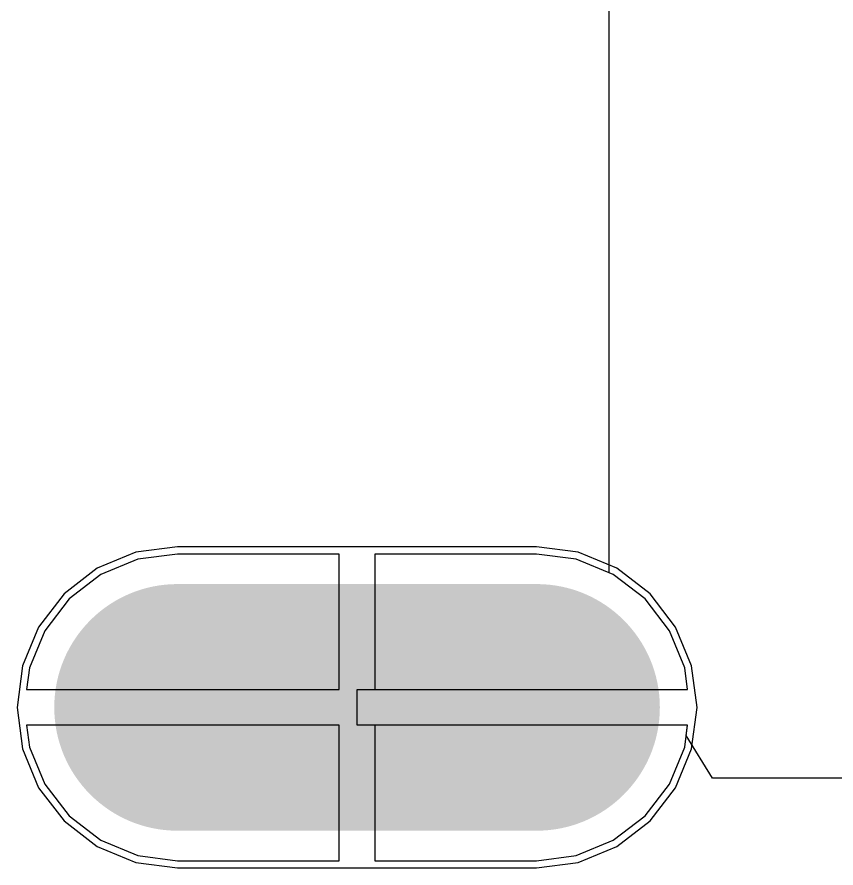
# Model space of a CAD drawing. Header units: inches. Extents: x -0.01 to 3.94, y -0.06 to 4.68.
# Drawn here: x 3.2449 to 3.4739, y 0.371 to 0.6088 of the extents above; entities that cross this region are included whole.
import ezdxf

# ---------------------------------------------------------------- set-up
doc = ezdxf.new("R2010")
doc.units = ezdxf.units.IN
doc.header["$MEASUREMENT"] = 0
for name, color, linetype in [('Bottom Layer', 5, 'Continuous'), ('Bottom Solder', 6, 'Continuous'), ('Int1 -GND)', 16, 'Continuous'), ('Int2 -PWR)', 76, 'Continuous'), ('Multi-Layer', 9, 'Continuous'), ('Pad Holes', 156, 'Continuous'), ('Top Layer', 1, 'Continuous'), ('Top Solder', 216, 'Continuous')]:
    doc.layers.add(name, color=color, linetype=linetype)

# ---------------------------------------------------------------- blocks, each defined once
blk = doc.blocks.new('F0972D8A_C5C0_4A84_836D_A9666EE65C2D_556')
at = {"layer": 'Bottom Layer'}
h = blk.add_hatch(color=5, dxfattribs=at)
edge = h.paths.add_edge_path()
edge.add_arc((-0.2440939, -0.05019675), 0.0324803, 180, 360)
edge.add_line((-0.2116136, -0.05019675), (-0.2116136, 0.05019695))
edge.add_arc((-0.2440939, 0.05019695), 0.0324803, 0, 180)
edge.add_line((-0.2765742, 0.05019695), (-0.2765742, -0.05019675))
at = {"layer": 'Bottom Solder'}
h = blk.add_hatch(color=6, dxfattribs=at)
edge = h.paths.add_edge_path()
edge.add_arc((-0.2440939, -0.05019675), 0.0344488, 180, 360)
edge.add_line((-0.2096451, -0.05019675), (-0.2096451, 0.05019695))
edge.add_arc((-0.2440939, 0.05019695), 0.0344488, 0, 180)
edge.add_line((-0.2785427, 0.05019695), (-0.2785427, -0.05019675))
at = {"layer": 'Int1 -GND)'}
h = blk.add_hatch(color=7, dxfattribs=at)
edge = h.paths.add_edge_path()
edge.add_arc((-0.2440939, -0.05019675), 0.0324803, 180, 360)
edge.add_line((-0.2116136, -0.05019675), (-0.2116136, 0.05019695))
edge.add_arc((-0.2440939, 0.05019695), 0.0324803, 0, 180)
edge.add_line((-0.2765742, 0.05019695), (-0.2765742, -0.05019675))
at = {"layer": 'Int2 -PWR)'}
h = blk.add_hatch(color=7, dxfattribs=at)
edge = h.paths.add_edge_path()
edge.add_arc((-0.2440939, -0.05019675), 0.0324803, 180, 360)
edge.add_line((-0.2116136, -0.05019675), (-0.2116136, 0.05019695))
edge.add_arc((-0.2440939, 0.05019695), 0.0324803, 0, 180)
edge.add_line((-0.2765742, 0.05019695), (-0.2765742, -0.05019675))
at = {"layer": 'Multi-Layer'}
h = blk.add_hatch(color=9, dxfattribs=at)
edge = h.paths.add_edge_path()
edge.add_arc((-0.2440939, -0.05019675), 0.0324803, 180, 360)
edge.add_line((-0.2116136, -0.05019675), (-0.2116136, 0.05019695))
edge.add_arc((-0.2440939, 0.05019695), 0.0324803, 0, 180)
edge.add_line((-0.2765742, 0.05019695), (-0.2765742, -0.05019675))
at = {"layer": 'Pad Holes'}
h = blk.add_hatch(color=7, dxfattribs=at)
edge = h.paths.add_edge_path()
edge.add_arc((-0.2440939, -0.0501968), 0.015748, 180, 360)
edge.add_line((-0.2283459, -0.0501968), (-0.2283459, 0.05019700000000001))
edge.add_arc((-0.2440939, 0.050197), 0.015748, 0, 180)
edge.add_line((-0.2598419, 0.050197), (-0.2598419, -0.05019680000000001))
at = {"layer": 'Top Layer'}
h = blk.add_hatch(color=1, dxfattribs=at)
edge = h.paths.add_edge_path()
edge.add_arc((-0.2440939, -0.05019675), 0.0324803, 180, 360)
edge.add_line((-0.2116136, -0.05019675), (-0.2116136, 0.05019695))
edge.add_arc((-0.2440939, 0.05019695), 0.0324803, 0, 180)
edge.add_line((-0.2765742, 0.05019695), (-0.2765742, -0.05019675))
at = {"layer": 'Top Solder'}
h = blk.add_hatch(color=216, dxfattribs=at)
edge = h.paths.add_edge_path()
edge.add_arc((-0.2440939, -0.05019675), 0.0344488, 180, 360)
edge.add_line((-0.2096451, -0.05019675), (-0.2096451, 0.05019695))
edge.add_arc((-0.2440939, 0.05019695), 0.0344488, 0, 180)
edge.add_line((-0.2785427, 0.05019695), (-0.2785427, -0.05019675))

msp = doc.modelspace()

# ---------------------------------------------------------------- linework, layer by layer
at = {"layer": 'Int1 -GND)'}
for p, q in [((3.2787135, 0.457293), (3.2683797, 0.4530126)), ((3.2898031, 0.458753), (3.2787135, 0.457293)), ((3.3349999, 0.458753), (3.2898031, 0.458753)), ((3.3349999, 0.4209061), (3.3349999, 0.458753)), ((3.3901967, 0.458753), (3.3449999, 0.458753)), ((3.3449999, 0.458753), (3.3449999, 0.4209061)), ((3.4012863, 0.457293), (3.3901967, 0.458753)), ((3.4116201, 0.4530126), (3.4012863, 0.457293)), ((3.2683797, 0.4530126), (3.2595058, 0.4462034)), ((3.420494, 0.4462034), (3.4116201, 0.4530126)), ((3.2595058, 0.4462034), (3.2526966, 0.4373295)), ((3.4273032, 0.4373295), (3.420494, 0.4462034)), ((3.2526966, 0.4373295), (3.2484162, 0.4269957)), ((3.4315836, 0.4269957), (3.4273032, 0.4373295)), ((3.2484162, 0.4269957), (3.2476145, 0.4209061)), ((3.4323853, 0.4209061), (3.4315836, 0.4269957)), ((3.2476145, 0.4209061), (3.3349999, 0.4209061)), ((3.3449999, 0.4209061), (3.4323853, 0.4209061)), ((3.3349999, 0.4109061), (3.2476145, 0.4109061)), ((3.2476145, 0.4109061), (3.2484162, 0.4048165)), ((3.3349999, 0.3730592), (3.3349999, 0.4109061)), ((3.4323853, 0.4109061), (3.3449999, 0.4109061)), ((3.3449999, 0.4109061), (3.3449999, 0.3730592)), ((3.4315836, 0.4048165), (3.4323853, 0.4109061)), ((3.2484162, 0.4048165), (3.2526966, 0.3944827)), ((3.4273032, 0.3944827), (3.4315836, 0.4048165)), ((3.2526966, 0.3944827), (3.2595058, 0.3856088)), ((3.420494, 0.3856088), (3.4273032, 0.3944827)), ((3.2595058, 0.3856088), (3.2683797, 0.3787996)), ((3.4116201, 0.3787996), (3.420494, 0.3856088)), ((3.2683797, 0.3787996), (3.2787135, 0.3745192)), ((3.4012863, 0.3745192), (3.4116201, 0.3787996)), ((3.2787135, 0.3745192), (3.2898031, 0.3730592)), ((3.3901967, 0.3730592), (3.4012863, 0.3745192)), ((3.2898031, 0.3730592), (3.3349999, 0.3730592)), ((3.3449999, 0.3730592), (3.3901967, 0.3730592))]:
    msp.add_line(p, q, dxfattribs=at)
at = {"layer": 'Int2 -PWR)'}
for p, q in [((3.2781914, 0.4592415), (3.2673711, 0.4547596)), ((3.2898031, 0.4607702), (3.2781914, 0.4592415)), ((3.3901967, 0.4607702), (3.2898031, 0.4607702)), ((3.4018084, 0.4592415), (3.3901967, 0.4607702)), ((3.4126287, 0.4547596), (3.4018084, 0.4592415)), ((3.2673711, 0.4547596), (3.2580794, 0.4476298)), ((3.4219204, 0.4476298), (3.4126287, 0.4547596)), ((3.2580794, 0.4476298), (3.2509496, 0.4383381)), ((3.4290502, 0.4383381), (3.4219204, 0.4476298)), ((3.2509496, 0.4383381), (3.2464677, 0.4275178)), ((3.4335321, 0.4275178), (3.4290502, 0.4383381)), ((3.2464677, 0.4275178), (3.244939, 0.4159061)), ((3.4350608, 0.4159061), (3.4335321, 0.4275178)), ((3.244939, 0.4159061), (3.2464677, 0.4042944)), ((3.4335321, 0.4042944), (3.4350608, 0.4159061)), ((3.2464677, 0.4042944), (3.2509496, 0.3934741)), ((3.4290502, 0.3934741), (3.4335321, 0.4042944)), ((3.2509496, 0.3934741), (3.2580794, 0.3841824)), ((3.4219204, 0.3841824), (3.4290502, 0.3934741)), ((3.2580794, 0.3841824), (3.2673711, 0.3770526)), ((3.4126287, 0.3770526), (3.4219204, 0.3841824)), ((3.2673711, 0.3770526), (3.2781914, 0.3725707)), ((3.4018084, 0.3725707), (3.4126287, 0.3770526)), ((3.2781914, 0.3725707), (3.2898031, 0.371042)), ((3.2898031, 0.371042), (3.3901967, 0.371042)), ((3.3901967, 0.371042), (3.4018084, 0.3725707))]:
    msp.add_line(p, q, dxfattribs=at)
at = {"layer": 'Top Layer'}
for p, q in [((3.4104408, 0.4535011), (3.4104408, 0.6247544)), ((3.4116201, 0.4530126), (3.4104408, 0.4535011)), ((3.420494, 0.4462034), (3.4116201, 0.4530126)), ((3.4273032, 0.4373295), (3.420494, 0.4462034)), ((3.4315836, 0.4269957), (3.4273032, 0.4373295)), ((3.4323853, 0.4209061), (3.4315836, 0.4269957)), ((3.3399999, 0.4109061), (3.3399999, 0.4209061)), ((3.3399999, 0.4209061), (3.4323853, 0.4209061)), ((3.4323853, 0.4109061), (3.3399999, 0.4109061)), ((3.4320151, 0.408094), (3.4323853, 0.4109061)), ((3.4393493, 0.3960939), (3.4320151, 0.408094)), ((3.6204408, 0.3960939), (3.4393493, 0.3960939))]:
    msp.add_line(p, q, dxfattribs=at)

# ---------------------------------------------------------------- block references
at = {"rotation": 90}
msp.add_blockref('F0972D8A_C5C0_4A84_836D_A9666EE65C2D_556', (3.34, 0.66), dxfattribs=at)

doc.saveas('drawing.dxf')
